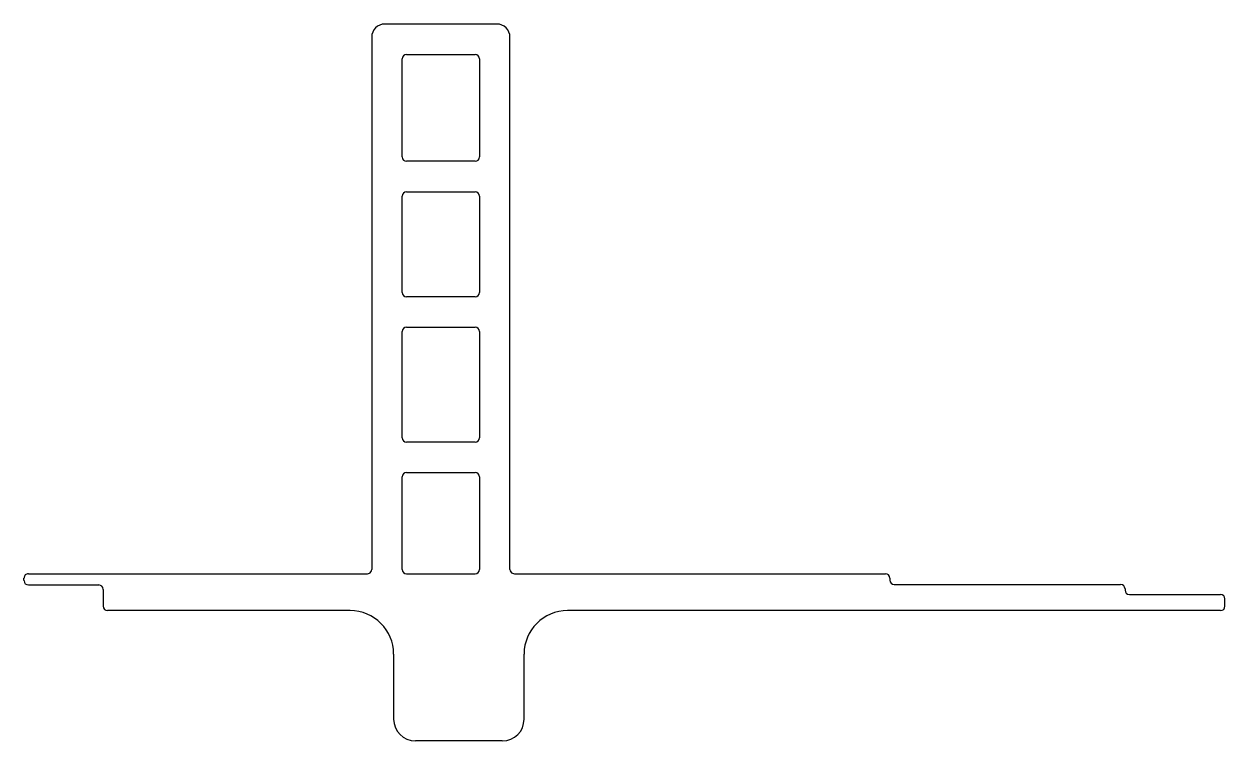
# Model space of a CAD drawing. Header units: metres. Extents: x -85 to 191, y 0 to 165.
import ezdxf

# ---------------------------------------------------------------- set-up
doc = ezdxf.new("R2010")
doc.units = ezdxf.units.M

msp = doc.modelspace()

# ---------------------------------------------------------------- linework, layer by layer
for p, q in [((23.76, 165), (-2.04, 165)), ((-2.04, 165), (-2.04, 165)), ((23.76, 165), (23.76, 165)), ((-5.04, 162), (-5.04, 39.5)), ((-5.04, 162), (-5.04, 162)), ((26.76, 162), (26.76, 162)), ((26.76, 39.5), (26.76, 162)), ((2.96, 158), (18.77, 158)), ((2.96, 158), (2.96, 158)), ((18.77, 158), (18.77, 158)), ((1.96, 157), (1.96, 157)), ((1.96, 134.4), (1.96, 157)), ((19.77, 157), (19.77, 134.4)), ((19.77, 157), (19.77, 157)), ((1.96, 134.4), (1.96, 134.4)), ((18.77, 133.4), (2.96, 133.4)), ((2.96, 133.4), (2.96, 133.4)), ((18.77, 133.4), (18.77, 133.4)), ((19.77, 134.4), (19.77, 134.4)), ((1.96, 125.4), (1.96, 125.4)), ((1.96, 103.25), (1.96, 125.4)), ((2.96, 126.4), (18.77, 126.4)), ((2.96, 126.4), (2.96, 126.4)), ((18.77, 126.4), (18.77, 126.4)), ((19.77, 125.4), (19.77, 103.25)), ((19.77, 125.4), (19.77, 125.4)), ((1.96, 103.25), (1.96, 103.25)), ((18.77, 102.25), (2.96, 102.25)), ((2.96, 102.25), (2.96, 102.25)), ((18.77, 102.25), (18.77, 102.25)), ((19.77, 103.25), (19.77, 103.25)), ((1.96, 94.25), (1.96, 94.25)), ((1.96, 69.8), (1.96, 94.25)), ((2.96, 95.25), (18.77, 95.25)), ((2.96, 95.25), (2.96, 95.25)), ((18.77, 95.25), (18.77, 95.25)), ((19.77, 94.25), (19.77, 69.8)), ((19.77, 94.25), (19.77, 94.25)), ((1.96, 69.8), (1.96, 69.8)), ((19.77, 69.8), (19.77, 69.8)), ((18.77, 68.8), (2.96, 68.8)), ((2.96, 68.8), (2.96, 68.8)), ((18.77, 68.8), (18.77, 68.8)), ((1.96, 60.8), (1.96, 60.8)), ((1.96, 39.5), (1.96, 60.8)), ((2.96, 61.8), (18.77, 61.8)), ((2.96, 61.8), (2.96, 61.8)), ((18.77, 61.8), (18.77, 61.8)), ((19.77, 60.8), (19.77, 39.5)), ((19.77, 60.8), (19.77, 60.8)), ((-5.24, 38.9), (-5.24, 38.9)), ((-5.04, 39.5), (-5.04, 39.5)), ((1.96, 39.5), (1.96, 39.5)), ((19.77, 39.5), (19.77, 39.5)), ((26.76, 39.5), (26.76, 39.5)), ((26.97, 38.9), (26.97, 38.9)), ((-85.04, 36.9), (-85.04, 37.5)), ((-85.04, 37.5), (-85.04, 37.5)), ((-85.04, 36.9), (-85.04, 36.9)), ((-84.03, 38.5), (-6.04, 38.5)), ((-84.03, 38.5), (-84.03, 38.5)), ((-6.04, 38.5), (-6.04, 38.5)), ((2.96, 38.5), (18.77, 38.5)), ((2.96, 38.5), (2.96, 38.5)), ((18.77, 38.5), (18.77, 38.5)), ((27.77, 38.5), (113.17, 38.5)), ((27.77, 38.5), (27.77, 38.5)), ((114.17, 37.5), (114.17, 37)), ((115.17, 36), (167.25, 36)), ((-84.03, 35.9), (-67.81, 35.9)), ((-84.03, 35.9), (-84.03, 35.9)), ((-67.81, 35.9), (-67.81, 35.9)), ((-66.81, 34.9), (-66.81, 31)), ((-66.81, 34.9), (-66.81, 34.9)), ((168.25, 35), (168.25, 34.7)), ((169.25, 33.7), (190.25, 33.7)), ((190.25, 33.7), (190.25, 33.7)), ((-66.81, 31), (-66.81, 31)), ((191.25, 31), (191.25, 32.7)), ((191.25, 32.7), (191.25, 32.7)), ((191.25, 31), (191.25, 31)), ((-10, 30), (-65.8, 30)), ((-65.8, 30), (-65.8, 30)), ((190.25, 30), (40, 30)), ((190.25, 30), (190.25, 30)), ((0, 20), (0, 5)), ((30, 5), (30, 20)), ((0, 5), (0, 5)), ((30, 5), (30, 5)), ((25, 0), (5, 0)), ((5, 0), (5, 0)), ((25, 0), (25, 0))]:
    msp.add_line(p, q)
for centre, radius, start, end in [((-2.04, 162), 3, 89.9995, 180.0005), ((23.76, 162), 3, 359.9995, 90.0005), ((2.97, 157), 1, 90.0237, 179.9763), ((18.76, 157), 1, 0.0237, 89.9763), ((2.97, 134.4), 1, 180.0237, 269.9763), ((18.76, 134.4), 1, 270.0237, 359.9763), ((2.97, 125.4), 1, 90.0237, 179.9763), ((18.76, 125.4), 1, 0.0237, 89.9763), ((2.97, 103.25), 1, 180.0237, 269.9763), ((18.76, 103.25), 1, 270.0237, 359.9763), ((2.97, 94.25), 1, 90.0237, 179.9763), ((18.76, 94.25), 1, 0.0237, 89.9763), ((2.97, 69.8), 1, 180.0237, 269.9763), ((18.76, 69.8), 1, 270.0237, 359.9763), ((2.97, 60.8), 1, 90.0237, 179.9763), ((18.76, 60.8), 1, 0.0237, 89.9763), ((-6.04, 39.5), 1, 270, 323.1298), ((-6.04, 39.5), 1.01, 323.264, 359.8661), ((2.97, 39.5), 1, 180.0237, 269.9763), ((18.76, 39.5), 1, 270.0237, 359.9763), ((27.77, 39.5), 1.01, 180.1339, 216.736), ((27.77, 39.5), 1, 216.8702, 270), ((-84.03, 37.5), 1, 89.9987, 180.0031), ((-84.03, 36.9), 1, 180, 269.9978), ((113.17, 37.5), 1, 0, 90), ((115.17, 37), 1, 180, 270), ((167.25, 35), 1, 0, 90), ((-67.81, 34.9), 1, 0, 90), ((169.25, 34.7), 1, 180, 270), ((190.25, 32.7), 1, 0, 90), ((-65.8, 31), 1, 180, 270), ((190.25, 31), 1, 270, 0), ((-10, 20), 10, 0, 90), ((40, 20), 10, 90, 180), ((5, 5), 5, 180, 270), ((25, 5), 5, 270, 0)]:
    msp.add_arc(centre, radius, start, end)

doc.saveas('drawing.dxf')
